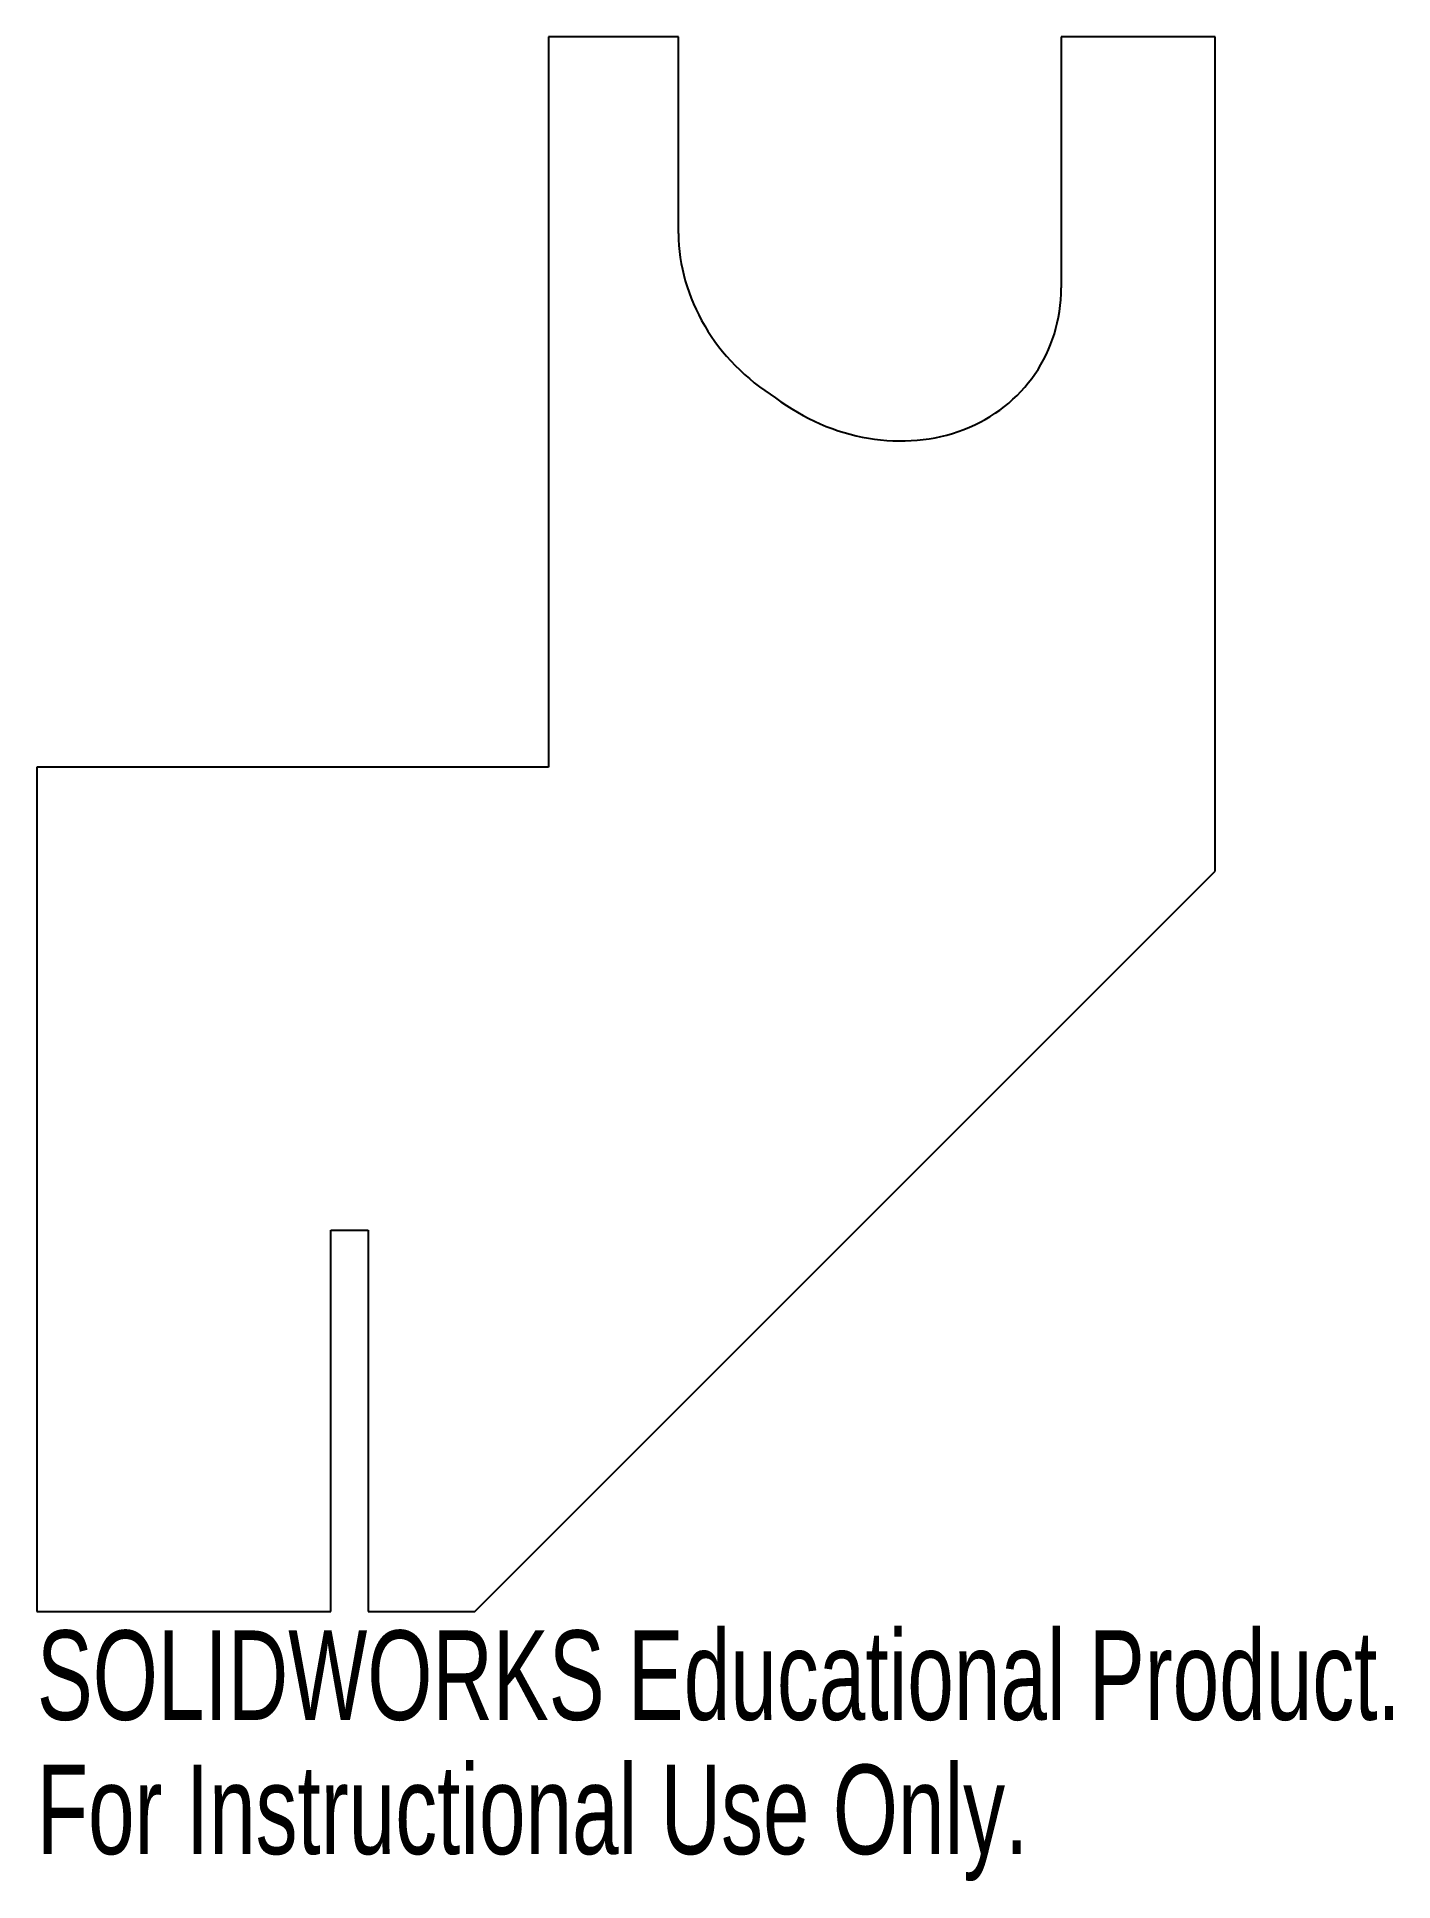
# Model space of a CAD drawing. Header units: millimetres. Extents: x 1352.1 to 1425.4, y 129.9 to 229.5.
import ezdxf

# ---------------------------------------------------------------- set-up
doc = ezdxf.new("R2010")
doc.units = ezdxf.units.MM
doc.styles.add('SLDTEXTSTYLE0', font='TXT', dxfattribs={"width": 0.7})

msp = doc.modelspace()

# ---------------------------------------------------------------- linework, layer by layer
at = {"color": 7, "linetype": 'Continuous', "lineweight": 25}
for p, q in [((1386.774, 229.5), (1379.757, 229.5)), ((1379.757, 229.5), (1379.757, 190.044)), ((1386.774, 218.879), (1386.774, 229.5)), ((1415.763, 229.5), (1407.444, 229.5)), ((1407.444, 229.5), (1407.444, 215.942)), ((1415.763, 184.436), (1415.763, 229.5)), ((1379.757, 190.044), (1352.111, 190.044)), ((1352.111, 190.044), (1352.111, 144.436)), ((1375.763, 144.436), (1415.763, 184.436)), ((1368, 165.044), (1370, 165.044)), ((1368, 144.436), (1368, 165.044)), ((1370, 165.044), (1370, 144.436)), ((1352.111, 144.436), (1368, 144.436)), ((1370, 144.436), (1375.763, 144.436))]:
    msp.add_line(p, q, dxfattribs=at)
for centre, start_param, end_param in [((1396.656, 217.722), 3.683381, 4.76596), ((1397.563, 217.099), 4.658818, 6.824974)]:
    msp.add_ellipse(centre, major_axis=(8.466, -5.815), ratio=0.876223, start_param=start_param, end_param=end_param, dxfattribs=at)

# ---------------------------------------------------------------- texts
at = {"color": 7, "linetype": 'Continuous', "char_height": 4.83362, "attachment_point": 1, "style": 'SLDTEXTSTYLE0'}
for s, insert in [('SOLIDWORKS Educational Product.', (1352.111, 143.416)), ('For Instructional Use Only.', (1352.111, 136.166))]:
    msp.add_mtext(s, dxfattribs=dict(at, insert=insert))

doc.saveas('drawing.dxf')
